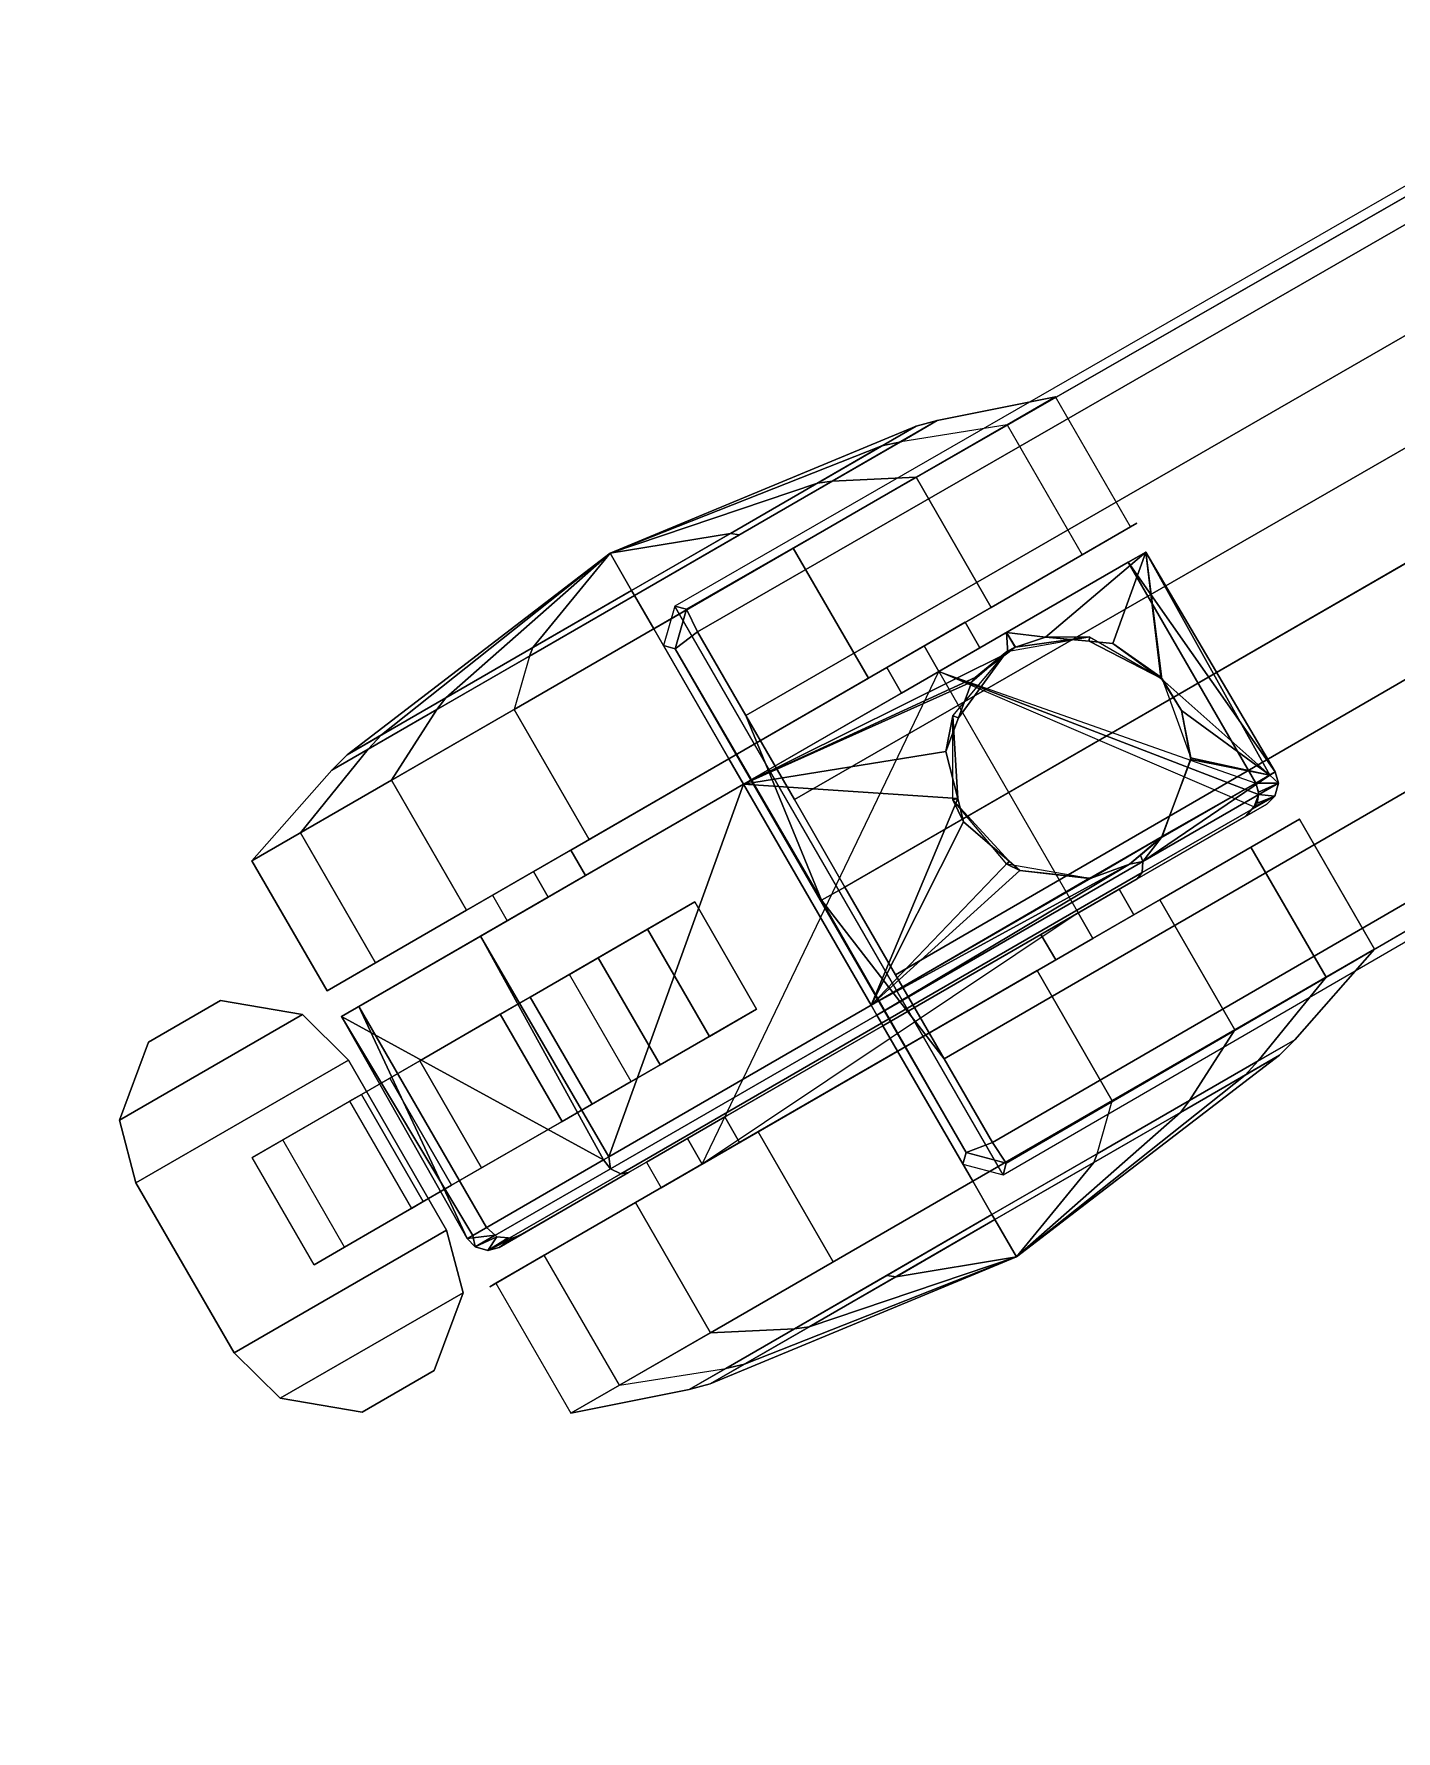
# Model space of a CAD drawing. Header units: millimetres. Extents: x 22804 to 54168, y 19058 to 39187.
# Drawn here: x 47714.9 to 47803, y 25226.1 to 25335.8 of the extents above; entities that cross this region are included whole.
import ezdxf

# ---------------------------------------------------------------- set-up
doc = ezdxf.new("R2010")
doc.units = ezdxf.units.MM
doc.header["$LTSCALE"] = 20
for name, color, linetype in [('Furniture', 31, 'Continuous'), ('TABLE-BASE', 6, 'Continuous'), ('TABLE-CASTER', 6, 'Continuous'), ('TABLE-TOPVEN', 6, 'Continuous')]:
    doc.layers.add(name, color=color, linetype=linetype)

# ---------------------------------------------------------------- blocks, each defined once
blk = doc.blocks.new('table')
at = {"layer": 'TABLE-BASE', "color": 4}
for points, invisible_edges in [([(-3.2652, 8.9231, 2.9398), (-1.8114, 6.3608, 3.5733), (1.1559, 1.2533, 3.1165), (1.1858, 1.2453, 2.4908)], 1), ([(-0.2628, 0.409, 2.4908), (-0.2548, 0.4388, 3.1165), (-3.1944, 5.5624, 3.5733), (-4.6865, 8.1025, 2.9398)], 4)]:
    blk.add_3dface(points, dxfattribs=dict(at, invisible_edges=invisible_edges))
for points in [[(-1.8114, 6.3608, 3.5733), (-1.8577, 6.3297, 3.6431), (1.1032, 1.218, 3.1879), (1.1559, 1.2533, 3.1165)], [(-2.0683, 6.2081, 3.6824), (0.89, 1.0948, 3.2217), (1.1032, 1.218, 3.1879), (-1.8577, 6.3297, 3.6431)], [(-2.2849, 6.083, 3.7191), (0.6759, 0.9713, 3.2461), (0.89, 1.0948, 3.2217), (-2.0683, 6.2081, 3.6824)], [(0.4527, 0.8424, 3.2684), (0.6759, 0.9713, 3.2461), (-2.2849, 6.083, 3.7191), (-2.502, 5.9577, 3.7402)], [(-2.5, 5.9589, 3.7402), (-2.717, 5.8335, 3.7191), (0.2295, 0.7135, 3.2461), (0.4527, 0.8424, 3.2684)], [(-2.9336, 5.7085, 3.6824), (0.0154, 0.5899, 3.2217), (0.2295, 0.7135, 3.2461), (-2.717, 5.8335, 3.7191)], [(-3.1442, 5.5869, 3.6431), (-0.1978, 0.4668, 3.1879), (0.0154, 0.5899, 3.2217), (-2.9336, 5.7085, 3.6824)], [(-0.2548, 0.4388, 3.1165), (-0.1978, 0.4668, 3.1879), (-3.1442, 5.5869, 3.6431), (-3.1944, 5.5624, 3.5733)], [(-0.2628, 0.409, 2.4908), (-0.1623, 0.3803, 2.488), (1.1585, 1.1429, 2.488), (1.1858, 1.2453, 2.4908)], [(0.4861, 0.7824, 3.1748), (1.1285, 1.1509, 3.1165), (1.1032, 1.218, 3.1879), (0.89, 1.0948, 3.2217)], [(1.1285, 1.1509, 3.1165), (1.1285, 1.1509, 3.1165), (1.1559, 1.2533, 3.1165), (1.1032, 1.218, 3.1879)], [(1.1559, 1.2533, 3.1165), (1.1285, 1.1509, 3.1165), (1.1585, 1.1429, 2.488), (1.1858, 1.2453, 2.4908)], [(-0.1543, 0.4103, 3.1165), (-0.1623, 0.3803, 2.488), (1.1585, 1.1429, 2.488), (1.1285, 1.1509, 3.1165)], [(1.1285, 1.1509, 3.1165), (0.4861, 0.7824, 3.1748), (-0.1543, 0.4103, 3.1165)], [(0.6759, 0.9713, 3.2461), (0.4527, 0.8424, 3.2684), (0.4861, 0.7824, 3.1748), (0.89, 1.0948, 3.2217)], [(0.0154, 0.5899, 3.2217), (0.4861, 0.7824, 3.1748), (0.4527, 0.8424, 3.2684), (0.2295, 0.7135, 3.2461)], [(-0.1543, 0.4103, 3.1165), (0.4861, 0.7824, 3.1748), (0.0154, 0.5899, 3.2217), (-0.1978, 0.4668, 3.1879)], [(-0.1543, 0.4103, 3.1165), (-0.2548, 0.4388, 3.1165), (-0.2628, 0.409, 2.4908), (-0.1623, 0.3803, 2.488)], [(-0.1543, 0.4103, 3.1165), (-0.1543, 0.4103, 3.1165), (-0.1978, 0.4668, 3.1879), (-0.2548, 0.4388, 3.1165)]]:
    blk.add_3dface(points, dxfattribs=at)
at = {"layer": 'TABLE-CASTER', "color": 4}
for points in [[(0.611, 2.1913, 1.336), (0.6823, 2.0678, 0.5276), (0.351, 1.8766, 0.5276), (0.2798, 2, 1.336)], [(0.8162, 1.8358, 2.0469), (0.611, 2.1913, 1.336), (0.2798, 2, 1.336), (0.485, 1.6446, 2.0469)], [(0.8162, 1.8358, 2.0469), (0.9962, 1.7202, 1.8203), (0.8416, 1.988, 1.2846), (0.611, 2.1913, 1.336)], [(0.611, 2.1913, 1.336), (0.8416, 1.988, 1.2846), (0.8953, 1.895, 0.6756), (0.6823, 2.0678, 0.5276)], [(0.6823, 2.0678, 0.5276), (0.9967, 1.5233), (0.6654, 1.332), (0.351, 1.8766, 0.5276)], [(0.6823, 2.0678, 0.5276), (0.8953, 1.895, 0.6756), (1.1322, 1.4847, 0.278), (0.9967, 1.5233)], [(0.1595, 1.9383, 1.2939), (0.1595, 1.9383, 1.2939), (0.1879, 1.9464, 1.2929), (0.188, 1.8889, 0.7276)], [(0.1879, 1.9464, 1.2929), (0.1879, 1.9464, 1.2929), (0.1595, 1.9383, 1.2939), (0.1673, 1.9248, 1.3254)], [(0.1673, 1.9248, 1.3254), (0.1673, 1.9248, 1.3254), (0.3871, 1.6013, 2.0275), (0.1879, 1.9464, 1.2929)], [(0.1879, 1.9464, 1.2929), (0.1879, 1.9464, 1.2929), (0.2166, 1.8954, 0.7276), (0.211, 1.8962, 0.7276)], [(0.2166, 1.8954, 0.7276), (0.2166, 1.8954, 0.7276), (0.1879, 1.9464, 1.2929), (0.2207, 1.9377, 1.2895)], [(0.2207, 1.9377, 1.2895), (0.1879, 1.9464, 1.2929), (0.3871, 1.6013, 2.0275), (0.4159, 1.5997, 2.0094)], [(0.211, 1.8962, 0.7276), (0.211, 1.8962, 0.7276), (0.188, 1.8889, 0.7276), (0.1879, 1.9464, 1.2929)], [(0.9315, 1.8617, 0.7026), (0.8953, 1.895, 0.6756), (0.8416, 1.988, 1.2846), (0.881, 1.9492, 1.2752)], [(0.881, 1.9492, 1.2752), (0.8416, 1.988, 1.2846), (0.9962, 1.7202, 1.8203), (1.0264, 1.6974, 1.7788)], [(1.3946, 1.2791, 1.1276), (1.3946, 1.2791, 1.1276), (0.881, 1.9492, 1.2752), (1.0264, 1.6974, 1.7788)], [(1.3946, 1.2791, 1.1276), (1.3946, 1.2791, 1.1276), (0.9315, 1.8617, 0.7026), (0.881, 1.9492, 1.2752)], [(-0.4006, 1.6084, 1.3303), (-0.4006, 1.6084, 1.3303), (0.1595, 1.9383, 1.2939), (-0.3749, 1.5639, 0.7276)], [(0.1595, 1.9383, 1.2939), (0.1595, 1.9383, 1.2939), (-0.4006, 1.6084, 1.3303), (0.1673, 1.9248, 1.3254)], [(-0.0772, 1.6498, 1.6959), (-0.0772, 1.6498, 1.6959), (0.1673, 1.9248, 1.3254), (-0.4006, 1.6084, 1.3303)], [(0.188, 1.8889, 0.7276), (0.188, 1.8889, 0.7276), (-0.3749, 1.5639, 0.7276), (0.1595, 1.9383, 1.2939)], [(0.1673, 1.9248, 1.3254), (0.1673, 1.9248, 1.3254), (-0.0772, 1.6498, 1.6959), (0.003, 1.6995, 1.6903)], [(0.003, 1.6995, 1.6903), (0.003, 1.6995, 1.6903), (0.1234, 1.7228, 1.7598), (0.1673, 1.9248, 1.3254)], [(0.1275, 1.7236, 1.7622), (0.1275, 1.7236, 1.7622), (0.1673, 1.9248, 1.3254), (0.1234, 1.7228, 1.7598)], [(0.1673, 1.9248, 1.3254), (0.1673, 1.9248, 1.3254), (0.1275, 1.7236, 1.7622), (0.3236, 1.6493, 1.9678)], [(0.3871, 1.6013, 2.0275), (0.3871, 1.6013, 2.0275), (0.1673, 1.9248, 1.3254), (0.3272, 1.6479, 1.9716)], [(0.3236, 1.6493, 1.9678), (0.3236, 1.6493, 1.9678), (0.3272, 1.6479, 1.9716), (0.1673, 1.9248, 1.3254)], [(0.2207, 1.9377, 1.2895), (0.2207, 1.9377, 1.2895), (0.2393, 1.8921, 0.7276), (0.2166, 1.8954, 0.7276)], [(0.2393, 1.8921, 0.7276), (0.2393, 1.8921, 0.7276), (0.2207, 1.9377, 1.2895), (0.2485, 1.884, 0.7276)], [(0.2485, 1.884, 0.7276), (0.2207, 1.9377, 1.2895), (0.2412, 1.9168, 1.2856), (0.2719, 1.8636, 0.7276)], [(0.4316, 1.587, 1.9878), (0.2412, 1.9168, 1.2856), (0.2207, 1.9377, 1.2895), (0.4159, 1.5997, 2.0094)], [(0.2166, 1.8954, 0.7276), (0.2166, 1.8954, 0.7276), (0.2485, 1.884, 0.7276), (-0.0964, 1.0816, 0.7276)], [(0.2166, 1.8954, 0.7276), (-0.0964, 1.0816, 0.7276), (0.188, 1.8889, 0.7276), (0.2166, 1.8954, 0.7276)], [(1.1542, 1.476, 0.3289), (1.1322, 1.4847, 0.278), (0.8953, 1.895, 0.6756), (0.9315, 1.8617, 0.7026)], [(1.1542, 1.476, 0.3289), (1.1542, 1.476, 0.3289), (0.9315, 1.8617, 0.7026), (1.3946, 1.2791, 1.1276)], [(1.2019, 1.1678, 2.3276), (0.8162, 1.8358, 2.0469), (0.485, 1.6446, 2.0469), (0.8706, 0.9766, 2.3276)], [(1.2019, 1.1678, 2.3276), (1.2868, 1.2169, 2.0318), (0.9962, 1.7202, 1.8203), (0.8162, 1.8358, 2.0469)], [(0.1233, 1.7236, 2.5276), (0.1233, 1.7236, 2.5276), (0.003, 1.6995, 1.6903), (-0.0776, 1.6505, 2.5276)], [(-0.0772, 1.6498, 1.6959), (-0.0772, 1.6498, 1.6959), (-0.0776, 1.6505, 2.5276), (0.003, 1.6995, 1.6903)], [(0.003, 1.6995, 1.6903), (0.003, 1.6995, 1.6903), (0.1233, 1.7236, 2.5276), (0.1234, 1.7228, 1.7598)], [(0.1234, 1.7228, 1.7598), (0.1234, 1.7228, 1.7598), (0.1233, 1.7236, 2.5276), (0.1275, 1.7236, 1.7622)], [(0.1275, 1.7236, 1.7622), (0.1233, 1.7236, 2.5276), (0.3241, 1.6505, 2.5276), (0.3236, 1.6493, 1.9678)], [(1.0264, 1.6974, 1.7788), (0.9962, 1.7202, 1.8203), (1.2868, 1.2169, 2.0318), (1.2996, 1.2242, 1.9776)], [(1.0264, 1.6974, 1.7788), (1.0264, 1.6974, 1.7788), (1.2996, 1.2242, 1.9776), (1.3946, 1.2791, 1.1276)], [(-0.4006, 1.6084, 1.3303), (-0.4006, 1.6084, 1.3303), (-0.0818, 1.6469, 1.6962), (-0.0772, 1.6498, 1.6959)], [(-0.0818, 1.6469, 1.6962), (-0.0818, 1.6469, 1.6962), (-0.4006, 1.6084, 1.3303), (-0.1678, 1.5249, 1.7998)], [(-0.0776, 1.6505, 2.5276), (-0.0776, 1.6505, 2.5276), (-0.1734, 1.4642, 1.8604), (-0.1845, 1.4654, 2.5276)], [(-0.1734, 1.4642, 1.8604), (-0.1734, 1.4642, 1.8604), (-0.0776, 1.6505, 2.5276), (-0.1678, 1.5249, 1.7998)], [(-0.0776, 1.6505, 2.5276), (-0.0776, 1.6505, 2.5276), (-0.0772, 1.6498, 1.6959), (-0.1678, 1.5249, 1.7998)], [(-0.0818, 1.6469, 1.6962), (-0.0818, 1.6469, 1.6962), (-0.1678, 1.5249, 1.7998), (-0.0772, 1.6498, 1.6959)], [(0.3241, 1.6505, 2.5276), (0.3241, 1.6505, 2.5276), (0.3272, 1.6479, 1.9716), (0.3236, 1.6493, 1.9678)], [(0.431, 1.4654, 2.5276), (0.431, 1.4654, 2.5276), (0.4303, 1.4693, 2.1383), (0.3241, 1.6505, 2.5276)], [(0.3939, 1.5674, 2.061), (0.3939, 1.5674, 2.061), (0.3241, 1.6505, 2.5276), (0.4303, 1.4693, 2.1383)], [(0.3241, 1.6505, 2.5276), (0.3241, 1.6505, 2.5276), (0.3939, 1.5674, 2.061), (0.3711, 1.5949, 2.0304)], [(0.3272, 1.6479, 1.9716), (0.3272, 1.6479, 1.9716), (0.3241, 1.6505, 2.5276), (0.3711, 1.5949, 2.0304)], [(0.3272, 1.6479, 1.9716), (0.3272, 1.6479, 1.9716), (0.3711, 1.5949, 2.0304), (0.3871, 1.6013, 2.0275)], [(-0.196, 1.254, 2.045), (-0.196, 1.254, 2.045), (-0.1838, 1.3529, 1.9716), (-0.4006, 1.6084, 1.3303)], [(-0.4006, 1.6084, 1.3303), (-0.1838, 1.3529, 1.9716), (-0.1734, 1.4642, 1.8604), (-0.1678, 1.5249, 1.7998)], [(0.3939, 1.5674, 2.061), (0.3939, 1.5674, 2.061), (0.3871, 1.6013, 2.0275), (0.3711, 1.5949, 2.0304)], [(0.4159, 1.5997, 2.0094), (0.3871, 1.6013, 2.0275), (0.7785, 0.9234, 2.3204), (0.7994, 0.9354, 2.2963)], [(0.3871, 1.6013, 2.0275), (0.3871, 1.6013, 2.0275), (0.3939, 1.5674, 2.061), (0.7785, 0.9234, 2.3204)], [(0.8057, 0.9391, 2.2676), (0.4316, 1.587, 1.9878), (0.4159, 1.5997, 2.0094), (0.7994, 0.9354, 2.2963)], [(-0.7961, 1.3789, 1.336), (-0.5909, 1.0234, 2.0469), (-0.2596, 1.2147, 2.0469), (-0.4648, 1.5701, 1.336)], [(0.3939, 1.5674, 2.061), (0.3939, 1.5674, 2.061), (0.7537, 0.9091, 2.3276), (0.7785, 0.9234, 2.3204)], [(0.7537, 0.9091, 2.3276), (0.7537, 0.9091, 2.3276), (0.3939, 1.5674, 2.061), (0.4303, 1.4693, 2.1383)], [(0.5231, 1.5786, 1.2101), (0.5834, 1.4741, 0.7276), (0.5185, 1.4366, 0.7276), (0.4581, 1.5411, 1.2101)], [(0.6382, 1.3792, 1.651), (0.5231, 1.5786, 1.2101), (0.4581, 1.5411, 1.2101), (0.5732, 1.3417, 1.651)], [(0.9967, 1.5233), (1.4071, 0.8124), (1.0759, 0.6211), (0.6654, 1.332)], [(1.2996, 1.2242, 0.2776), (1.2868, 1.2169, 0.2235), (1.1322, 1.4847, 0.278), (1.1542, 1.476, 0.3289)], [(1.3946, 1.2791, 1.1276), (1.3946, 1.2791, 1.1276), (1.2996, 1.2242, 0.2776), (1.1542, 1.476, 0.3289)], [(-0.4104, 0.7109), (-0.7248, 1.2554, 0.5276), (-0.3936, 1.4467, 0.5276), (-0.0792, 0.9021)], [(-0.1838, 1.3529, 1.9716), (-0.1838, 1.3529, 1.9716), (-0.1587, 1.2764, 2.0444), (-0.1845, 1.4654, 2.5276)], [(-0.1845, 1.4654, 2.5276), (-0.1587, 1.2764, 2.0444), (-0.1582, 1.2758, 2.045), (-0.1474, 1.2549, 2.5276)], [(-0.1838, 1.3529, 1.9716), (-0.1838, 1.3529, 1.9716), (-0.1845, 1.4654, 2.5276), (-0.1734, 1.4642, 1.8604)], [(1.1579, 0.4791, 0.7276), (1.1579, 0.4791, 0.7276), (-0.0964, 1.0816, 0.7276), (0.5185, 1.4366, 0.7276)], [(0.3939, 1.2549, 2.5276), (0.3939, 1.2549, 2.5276), (0.4104, 1.2877, 2.2187), (0.431, 1.4654, 2.5276)], [(0.4299, 1.4655, 2.14), (0.4299, 1.4655, 2.14), (0.431, 1.4654, 2.5276), (0.4104, 1.2877, 2.2187)], [(0.4104, 1.2877, 2.2187), (0.4104, 1.2877, 2.2187), (0.7537, 0.9091, 2.3276), (0.4299, 1.4655, 2.14)], [(0.431, 1.4654, 2.5276), (0.431, 1.4654, 2.5276), (0.4299, 1.4655, 2.14), (0.4303, 1.4693, 2.1383)], [(0.4303, 1.4693, 2.1383), (0.4303, 1.4693, 2.1383), (0.4299, 1.4655, 2.14), (0.7537, 0.9091, 2.3276)], [(-0.7248, 1.2554, 0.5276), (-0.6817, 0.9845, 0.6756), (-0.7354, 1.0775, 1.2846), (-0.7961, 1.3789, 1.336)], [(-0.7961, 1.3789, 1.336), (-0.7354, 1.0775, 1.2846), (-0.5807, 0.8097, 1.8203), (-0.5909, 1.0234, 2.0469)], [(-0.1838, 1.3529, 1.9716), (-0.1838, 1.3529, 1.9716), (-0.196, 1.254, 2.045), (-0.1587, 1.2764, 2.0444)], [(0.8706, 0.9766, 1.8276), (0.6382, 1.3792, 1.651), (0.5732, 1.3417, 1.651), (0.8057, 0.9391, 1.8276)], [(-0.1582, 1.2758, 2.045), (-0.1582, 1.2758, 2.045), (-0.1587, 1.2764, 2.0444), (-0.196, 1.254, 2.045)], [(-0.1582, 1.2758, 2.045), (-0.1582, 1.2758, 2.045), (-0.196, 1.254, 2.045), (-0.1441, 1.2573, 2.062)], [(0.1908, 0.5841, 2.3276), (0.1908, 0.5841, 2.3276), (-0.1441, 1.2573, 2.062), (-0.196, 1.254, 2.045)], [(-0.1474, 1.2549, 2.5276), (-0.1582, 1.2758, 2.045), (-0.1441, 1.2573, 2.062), (-0.0807, 1.1743, 2.1383)], [(-0.0807, 1.1743, 2.1383), (-0.0807, 1.1743, 2.1383), (-0.0702, 1.1657, 2.1463), (-0.1474, 1.2549, 2.5276)], [(0.0215, 1.1312, 2.1865), (0.0215, 1.1312, 2.1865), (-0.1474, 1.2549, 2.5276), (-0.0702, 1.1657, 2.1463)], [(-0.1474, 1.2549, 2.5276), (-0.1474, 1.2549, 2.5276), (0.0215, 1.1312, 2.1865), (0.0164, 1.1174, 2.5276)], [(-0.1441, 1.2573, 2.062), (-0.1441, 1.2573, 2.062), (0.1908, 0.5841, 2.3276), (-0.0807, 1.1743, 2.1383)], [(0.387, 1.2608, 2.2236), (0.387, 1.2608, 2.2236), (0.2301, 1.1174, 2.5276), (0.2863, 1.1445, 2.245)], [(0.2301, 1.1174, 2.5276), (0.2301, 1.1174, 2.5276), (0.387, 1.2608, 2.2236), (0.3939, 1.2549, 2.5276)], [(0.387, 1.2608, 2.2236), (0.387, 1.2608, 2.2236), (0.2863, 1.1445, 2.245), (0.7537, 0.9091, 2.3276)], [(0.4104, 1.2877, 2.2187), (0.4104, 1.2877, 2.2187), (0.3939, 1.2549, 2.5276), (0.387, 1.2608, 2.2236)], [(0.7537, 0.9091, 2.3276), (0.7537, 0.9091, 2.3276), (0.4104, 1.2877, 2.2187), (0.387, 1.2608, 2.2236)], [(1.3946, 1.2791, 1.1276), (1.3946, 1.2791, 1.1276), (1.4449, 0.9725, 0.3289), (1.2996, 1.2242, 0.2776)], [(1.3946, 1.2791, 1.1276), (1.3946, 1.2791, 1.1276), (1.2996, 1.2242, 1.9776), (1.5727, 0.751, 1.7788)], [(1.3946, 1.2791, 1.1276), (1.3946, 1.2791, 1.1276), (1.6676, 0.5867, 0.7026), (1.4449, 0.9725, 0.3289)], [(1.3946, 1.2791, 1.1276), (1.3946, 1.2791, 1.1276), (1.7181, 0.4993, 1.2752), (1.6676, 0.5867, 0.7026)], [(1.5727, 0.751, 1.7788), (1.5727, 0.751, 1.7788), (1.7181, 0.4993, 1.2752), (1.3946, 1.2791, 1.1276)], [(-0.5909, 1.0234, 2.0469), (-0.2052, 0.3554, 2.3276), (0.126, 0.5467, 2.3276), (-0.2596, 1.2147, 2.0469)], [(1.5876, 0.4998, 2.0469), (1.5774, 0.7135, 1.8203), (1.2868, 1.2169, 2.0318), (1.2019, 1.1678, 2.3276)], [(1.2996, 1.2242, 1.9776), (1.2868, 1.2169, 2.0318), (1.5774, 0.7135, 1.8203), (1.5727, 0.751, 1.7788)], [(1.4449, 0.9725, 0.3289), (1.4414, 0.9491, 0.278), (1.2868, 1.2169, 0.2235), (1.2996, 1.2242, 0.2776)], [(-0.1568, 1.1861, 1.2101), (-0.0964, 1.0816, 0.7276), (-0.1614, 1.0441, 0.7276), (-0.2217, 1.1486, 1.2101)], [(-0.0416, 0.9867, 1.651), (-0.1568, 1.1861, 1.2101), (-0.2217, 1.1486, 1.2101), (-0.1066, 0.9492, 1.651)], [(0.1908, 0.5841, 2.3276), (0.1908, 0.5841, 2.3276), (-0.0702, 1.1657, 2.1463), (-0.0807, 1.1743, 2.1383)], [(1.5876, 0.4998, 2.0469), (1.2019, 1.1678, 2.3276), (0.8706, 0.9766, 2.3276), (1.2563, 0.3086, 2.0469)], [(0.1908, 0.5841, 2.3276), (0.1073, 1.099, 2.2241), (0.0215, 1.1312, 2.1865), (-0.0702, 1.1657, 2.1463)], [(0.1073, 1.099, 2.2241), (0.1073, 1.099, 2.2241), (0.0164, 1.1174, 2.5276), (0.0215, 1.1312, 2.1865)], [(0.0164, 1.1174, 2.5276), (0.0164, 1.1174, 2.5276), (0.1073, 1.099, 2.2241), (0.2271, 1.1295, 2.2381)], [(0.2271, 1.1295, 2.2381), (0.2271, 1.1295, 2.2381), (0.2301, 1.1174, 2.5276), (0.0164, 1.1174, 2.5276)], [(0.2271, 1.1295, 2.2381), (0.2271, 1.1295, 2.2381), (0.1073, 1.099, 2.2241), (0.1908, 0.5841, 2.3276)], [(0.1908, 0.5841, 2.3276), (0.1908, 0.5841, 2.3276), (0.7537, 0.9091, 2.3276), (0.2271, 1.1295, 2.2381)], [(0.2271, 1.1295, 2.2381), (0.2271, 1.1295, 2.2381), (0.2863, 1.1445, 2.245), (0.2301, 1.1174, 2.5276)], [(0.2863, 1.1445, 2.245), (0.2863, 1.1445, 2.245), (0.2271, 1.1295, 2.2381), (0.7537, 0.9091, 2.3276)], [(-0.5761, 0.7722, 1.7788), (-0.5807, 0.8097, 1.8203), (-0.7354, 1.0775, 1.2846), (-0.7214, 1.024, 1.2752)], [(-0.7214, 1.024, 1.2752), (-0.7354, 1.0775, 1.2846), (-0.6817, 0.9845, 0.6756), (-0.6709, 0.9365, 0.7026)], [(-0.3979, 0.2442, 1.1276), (-0.3979, 0.2442, 1.1276), (-0.7214, 1.024, 1.2752), (-0.6709, 0.9365, 0.7026)], [(-0.5761, 0.7722, 1.7788), (-0.5761, 0.7722, 1.7788), (-0.7214, 1.024, 1.2752), (-0.3979, 0.2442, 1.1276)], [(-0.5909, 1.0234, 2.0469), (-0.5807, 0.8097, 1.8203), (-0.2901, 0.3064, 2.0318), (-0.2052, 0.3554, 2.3276)], [(-0.6709, 0.9365, 0.7026), (-0.6817, 0.9845, 0.6756), (-0.4448, 0.5742, 0.278), (-0.4482, 0.5508, 0.3289)], [(0.1908, 0.5841, 1.8276), (-0.0416, 0.9867, 1.651), (-0.1066, 0.9492, 1.651), (0.1259, 0.5466, 1.8276)], [(1.1031, 0.574, 1.651), (0.8706, 0.9766, 1.8276), (0.8057, 0.9391, 1.8276), (1.0381, 0.5365, 1.651)], [(1.6676, 0.5867, 0.7026), (1.6783, 0.5387, 0.6756), (1.4414, 0.9491, 0.278), (1.4449, 0.9725, 0.3289)], [(-0.3979, 0.2442, 1.1276), (-0.3979, 0.2442, 1.1276), (-0.6709, 0.9365, 0.7026), (-0.4482, 0.5508, 0.3289)], [(0.7537, 0.9091, 2.3276), (0.7537, 0.9091, 2.3276), (0.1908, 0.5841, 2.3276), (1.1394, 0.2411, 2.0391)], [(1.1394, 0.2411, 2.0391), (1.1699, 0.2455, 2.0275), (0.7785, 0.9234, 2.3204), (0.7537, 0.9091, 2.3276)], [(0.7994, 0.9354, 2.2963), (0.7785, 0.9234, 2.3204), (1.1699, 0.2455, 2.0275), (1.1829, 0.2712, 2.0094)], [(1.1798, 0.2911, 1.9878), (0.8057, 0.9391, 2.2676), (0.7994, 0.9354, 2.2963), (1.1829, 0.2712, 2.0094)], [(0, 0), (-0.4104, 0.7109), (-0.0792, 0.9021), (0.3313, 0.1912)], [(-0.3029, 0.299, 1.9776), (-0.2901, 0.3064, 2.0318), (-0.5807, 0.8097, 1.8203), (-0.5761, 0.7722, 1.7788)], [(1.4071, 0.8124), (1.7215, 0.2678, 0.5276), (1.3903, 0.0766, 0.5276), (1.0759, 0.6211)], [(-0.3979, 0.2442, 1.1276), (-0.3979, 0.2442, 1.1276), (-0.3029, 0.299, 1.9776), (-0.5761, 0.7722, 1.7788)], [(1.5727, 0.751, 1.7788), (1.5774, 0.7135, 1.8203), (1.732, 0.4457, 1.2846), (1.7181, 0.4993, 1.2752)], [(1.7928, 0.1444, 1.336), (1.732, 0.4457, 1.2846), (1.5774, 0.7135, 1.8203), (1.5876, 0.4998, 2.0469)], [(0.56, 0.3397, 0.3379), (0.4905, 0.4599, 0.7276), (0.7633, 0.6174, 0.7276), (0.8328, 0.4972, 0.3379)], [(-0.4482, 0.5508, 0.3289), (-0.4448, 0.5742, 0.278), (-0.2901, 0.3064, 0.2235), (-0.3029, 0.299, 0.2776)], [(0.4233, 0.1815, 1.651), (0.1908, 0.5841, 1.8276), (0.1259, 0.5466, 1.8276), (0.3583, 0.144, 1.651)], [(0.5776, -0.0859, 2.045), (0.5776, -0.0859, 2.045), (1.1394, 0.2411, 2.0391), (0.1908, 0.5841, 2.3276)], [(1.2182, 0.3746, 1.2101), (1.1031, 0.574, 1.651), (1.0381, 0.5365, 1.651), (1.1533, 0.3371, 1.2101)], [(1.7181, 0.4993, 1.2752), (1.732, 0.4457, 1.2846), (1.6783, 0.5387, 0.6756), (1.6676, 0.5867, 0.7026)], [(-0.3979, 0.2442, 1.1276), (-0.3979, 0.2442, 1.1276), (-0.4482, 0.5508, 0.3289), (-0.3029, 0.299, 0.2776)], [(-0.2052, 0.3554, 2.3276), (0.1805, -0.3126, 2.0469), (0.5117, -0.1213, 2.0469), (0.126, 0.5467, 2.3276)], [(1.7215, 0.2678, 0.5276), (1.6783, 0.5387, 0.6756), (1.732, 0.4457, 1.2846), (1.7928, 0.1444, 1.336)], [(0.7326, 0.0407, 0.1099), (0.56, 0.3397, 0.3379), (0.8328, 0.4972, 0.3379), (1.0054, 0.1982, 0.1099)], [(1.7928, 0.1444, 1.336), (1.5876, 0.4998, 2.0469), (1.2563, 0.3086, 2.0469), (1.4615, -0.0469, 1.336)], [(-0.2052, 0.3554, 2.3276), (-0.2901, 0.3064, 2.0318), (0.0004, -0.1969, 1.8203), (0.1805, -0.3126, 2.0469)], [(-0.0297, -0.1741, 1.7788), (0.0004, -0.1969, 1.8203), (-0.2901, 0.3064, 2.0318), (-0.3029, 0.299, 1.9776)], [(-0.3029, 0.299, 0.2776), (-0.2901, 0.3064, 0.2235), (-0.1355, 0.0386, 0.278), (-0.1575, 0.0473, 0.3289)], [(-0.3979, 0.2442, 1.1276), (-0.3979, 0.2442, 1.1276), (-0.3029, 0.299, 0.2776), (-0.1575, 0.0473, 0.3289)], [(-0.0297, -0.1741, 1.7788), (-0.0297, -0.1741, 1.7788), (-0.3029, 0.299, 1.9776), (-0.3979, 0.2442, 1.1276)], [(0.6749, 0.1405, 0.5049), (0.7766, -0.0356, 0.3805), (1.0494, 0.1219, 0.3805), (0.9477, 0.298, 0.5049)], [(1.1829, 0.2712, 2.0094), (1.1699, 0.2455, 2.0275), (1.3691, -0.0996, 1.2929), (1.3781, -0.0669, 1.2895)], [(1.3702, -0.0387, 1.2856), (1.1798, 0.2911, 1.9878), (1.1829, 0.2712, 2.0094), (1.3781, -0.0669, 1.2895)], [(-0.3979, 0.2442, 1.1276), (-0.3979, 0.2442, 1.1276), (0.1157, -0.4259, 1.2752), (-0.0297, -0.1741, 1.7788)], [(-0.3979, 0.2442, 1.1276), (-0.3979, 0.2442, 1.1276), (0.0652, -0.3385, 0.7026), (0.1157, -0.4259, 1.2752)], [(-0.1575, 0.0473, 0.3289), (-0.1575, 0.0473, 0.3289), (0.0652, -0.3385, 0.7026), (-0.3979, 0.2442, 1.1276)], [(1.1394, 0.2411, 2.0391), (1.1394, 0.2411, 2.0391), (0.5776, -0.0859, 2.045), (1.1475, 0.227, 2.033)], [(0.7822, -0.4402, 1.3303), (0.7822, -0.4402, 1.3303), (1.1475, 0.227, 2.033), (0.5776, -0.0859, 2.045)], [(1.1475, 0.227, 2.033), (1.1475, 0.227, 2.033), (0.7822, -0.4402, 1.3303), (1.3397, -0.1058, 1.3244)], [(1.1475, 0.227, 2.033), (1.1475, 0.227, 2.033), (1.1699, 0.2455, 2.0275), (1.1394, 0.2411, 2.0391)], [(1.3397, -0.1058, 1.3244), (1.3691, -0.0996, 1.2929), (1.1699, 0.2455, 2.0275), (1.1475, 0.227, 2.033)], [(0.3144, -0.5446, 0.5276), (0, 0), (0.3313, 0.1912), (0.6457, -0.3533, 0.5276)], [(0.5384, -0.0179, 1.2101), (0.4233, 0.1815, 1.651), (0.3583, 0.144, 1.651), (0.4734, -0.0554, 1.2101)], [(0.9391, -0.317, 0.1353), (0.7326, 0.0407, 0.1099), (1.0054, 0.1982, 0.1099), (1.2119, -0.1595, 0.1353)], [(0.7766, -0.0356, 0.3805), (0.8951, -0.2407, 0.4065), (1.1679, -0.0832, 0.4065), (1.0494, 0.1219, 0.3805)], [(-0.1575, 0.0473, 0.3289), (-0.1355, 0.0386, 0.278), (0.1014, -0.3717, 0.6756), (0.0652, -0.3385, 0.7026)], [(0.3144, -0.5446, 0.5276), (0.1014, -0.3717, 0.6756), (-0.1355, 0.0386, 0.278), (0, 0)], [(1.3469, -0.0043, 0.7276), (1.3469, -0.0043, 0.7276), (1.3394, 0.0146, 0.7276), (1.3702, -0.0387, 1.2856)], [(1.3781, -0.0669, 1.2895), (1.3781, -0.0669, 1.2895), (1.3433, -0.044, 0.7276), (1.3459, -0.0151, 0.7276)], [(1.3781, -0.0669, 1.2895), (1.3781, -0.0669, 1.2895), (1.3459, -0.0151, 0.7276), (1.3469, -0.0043, 0.7276)], [(1.3702, -0.0387, 1.2856), (1.3702, -0.0387, 1.2856), (1.3781, -0.0669, 1.2895), (1.3469, -0.0043, 0.7276)], [(1.3479, -0.1201, 1.2939), (1.3479, -0.1201, 1.2939), (0.7565, -0.3957, 0.7276), (1.3194, -0.0707, 0.7276)], [(0.8951, -0.2407, 0.4065), (0.9809, -0.3894, 0.5719), (1.2537, -0.2319, 0.5719), (1.1679, -0.0832, 0.4065)], [(1.3194, -0.0707, 0.7276), (1.3194, -0.0707, 0.7276), (1.3392, -0.0486, 0.7276), (1.3479, -0.1201, 1.2939)], [(1.3691, -0.0996, 1.2929), (1.3691, -0.0996, 1.2929), (1.3392, -0.0486, 0.7276), (1.3433, -0.044, 0.7276)], [(1.3691, -0.0996, 1.2929), (1.3691, -0.0996, 1.2929), (1.3479, -0.1201, 1.2939), (1.3392, -0.0486, 0.7276)], [(1.3433, -0.044, 0.7276), (1.3433, -0.044, 0.7276), (1.3781, -0.0669, 1.2895), (1.3691, -0.0996, 1.2929)], [(0.1805, -0.3126, 2.0469), (0.3857, -0.668, 1.336), (0.7169, -0.4768, 1.336), (0.5117, -0.1213, 2.0469)], [(0.7565, -0.3957, 0.7276), (0.7565, -0.3957, 0.7276), (1.3479, -0.1201, 1.2939), (0.7822, -0.4402, 1.3303)], [(1.3397, -0.1058, 1.3244), (1.3397, -0.1058, 1.3244), (0.7822, -0.4402, 1.3303), (1.3479, -0.1201, 1.2939)], [(1.3479, -0.1201, 1.2939), (1.3479, -0.1201, 1.2939), (1.3691, -0.0996, 1.2929), (1.3397, -0.1058, 1.3244)], [(1.3261, -0.1723, 0.8077), (1.6386, -0.7136, 0.8077), (1.2056, -0.9636, 0.8077), (0.8931, -0.4223, 0.8077)], [(1.3261, -0.1723, 0.9677), (0.8931, -0.4223, 0.9677), (1.2056, -0.9636, 0.9677), (1.6386, -0.7136, 0.9677)], [(1.3261, -0.1723, 0.9677), (1.3261, -0.1723, 0.8077), (0.8931, -0.4223, 0.8077), (0.8931, -0.4223, 0.9677)], [(1.0965, -0.5895, 0.4039), (0.9391, -0.317, 0.1353), (1.2119, -0.1595, 0.1353), (1.3693, -0.432, 0.4039)], [(1.7546, -0.5963, 0.8077), (1.6386, -0.7136, 0.8077), (1.3261, -0.1723, 0.8077), (1.4856, -0.1305, 0.8077)], [(1.7546, -0.5963, 0.9677), (1.4856, -0.1305, 0.9677), (1.3261, -0.1723, 0.9677), (1.6386, -0.7136, 0.9677)], [(1.4856, -0.1305, 0.9677), (1.4856, -0.1305, 0.8077), (1.3261, -0.1723, 0.8077), (1.3261, -0.1723, 0.9677)], [(1.6841, -0.2043, 0.8077), (1.7899, -0.3876, 0.8077), (1.7546, -0.5963, 0.8077), (1.4856, -0.1305, 0.8077)], [(1.6841, -0.2043, 0.9677), (1.4856, -0.1305, 0.9677), (1.7546, -0.5963, 0.9677), (1.7899, -0.3876, 0.9677)], [(1.6841, -0.2043, 0.8077), (1.4856, -0.1305, 0.8077), (1.4856, -0.1305, 0.9677), (1.6841, -0.2043, 0.9677)], [(0.1157, -0.4259, 1.2752), (0.1551, -0.4647, 1.2846), (0.0004, -0.1969, 1.8203), (-0.0297, -0.1741, 1.7788)], [(0.1805, -0.3126, 2.0469), (0.0004, -0.1969, 1.8203), (0.1551, -0.4647, 1.2846), (0.3857, -0.668, 1.336)], [(1.7899, -0.3876, 0.9677), (1.7899, -0.3876, 0.8077), (1.6841, -0.2043, 0.8077), (1.6841, -0.2043, 0.9677)], [(0.9809, -0.3894, 0.5719), (0.9982, -0.4194, 0.8077), (1.271, -0.2619, 0.8077), (1.2537, -0.2319, 0.5719)], [(0.0652, -0.3385, 0.7026), (0.1014, -0.3717, 0.6756), (0.1551, -0.4647, 1.2846), (0.1157, -0.4259, 1.2752)], [(0.3857, -0.668, 1.336), (0.1551, -0.4647, 1.2846), (0.1014, -0.3717, 0.6756), (0.3144, -0.5446, 0.5276)], [(0.3857, -0.668, 1.336), (0.3144, -0.5446, 0.5276), (0.6457, -0.3533, 0.5276), (0.7169, -0.4768, 1.336)], [(1.7546, -0.5963, 0.8077), (1.7899, -0.3876, 0.8077), (1.7899, -0.3876, 0.9677), (1.7546, -0.5963, 0.9677)], [(1.2056, -0.9636, 0.8077), (1.0461, -1.0054, 0.8077), (0.7771, -0.5395, 0.8077), (0.8931, -0.4223, 0.8077)], [(1.2056, -0.9636, 0.9677), (0.8931, -0.4223, 0.9677), (0.7771, -0.5395, 0.9677), (1.0461, -1.0054, 0.9677)], [(0.8931, -0.4223, 0.8077), (0.7771, -0.5395, 0.8077), (0.7771, -0.5395, 0.9677), (0.8931, -0.4223, 0.9677)], [(0.7771, -0.5395, 0.8077), (1.0461, -1.0054, 0.8077), (0.8476, -0.9316, 0.8077), (0.7418, -0.7483, 0.8077)], [(0.7771, -0.5395, 0.9677), (0.7418, -0.7483, 0.9677), (0.8476, -0.9316, 0.9677), (1.0461, -1.0054, 0.9677)], [(0.7771, -0.5395, 0.9677), (0.7771, -0.5395, 0.8077), (0.7418, -0.7483, 0.8077), (0.7418, -0.7483, 0.9677)], [(1.6386, -0.7136, 0.9677), (1.6386, -0.7136, 0.8077), (1.7546, -0.5963, 0.8077), (1.7546, -0.5963, 0.9677)], [(1.2056, -0.9636, 0.9677), (1.2056, -0.9636, 0.8077), (1.6386, -0.7136, 0.8077), (1.6386, -0.7136, 0.9677)], [(0.7418, -0.7483, 0.8077), (0.8476, -0.9316, 0.8077), (0.8476, -0.9316, 0.9677), (0.7418, -0.7483, 0.9677)], [(0.8476, -0.9316, 0.9677), (0.8476, -0.9316, 0.8077), (1.0461, -1.0054, 0.8077), (1.0461, -1.0054, 0.9677)], [(1.0461, -1.0054, 0.8077), (1.2056, -0.9636, 0.8077), (1.2056, -0.9636, 0.9677), (1.0461, -1.0054, 0.9677)]]:
    blk.add_3dface(points, dxfattribs=at)
for points, invisible_edges in [([(0.2798, 2, 1.336), (0.2798, 2, 1.336), (0.6382, 1.3792, 1.651), (0.485, 1.6446, 2.0469)], 6), ([(0.6382, 1.3792, 1.651), (0.6382, 1.3792, 1.651), (0.2798, 2, 1.336), (0.5231, 1.5786, 1.2101)], 6), ([(0.351, 1.8766, 0.5276), (0.351, 1.8766, 0.5276), (0.5231, 1.5786, 1.2101), (0.2798, 2, 1.336)], 6), ([(0.2412, 1.9168, 1.2856), (0.2412, 1.9168, 1.2856), (0.5185, 1.4366, 0.7276), (0.2719, 1.8636, 0.7276)], 2), ([(0.5185, 1.4366, 0.7276), (0.5185, 1.4366, 0.7276), (0.2412, 1.9168, 1.2856), (0.4581, 1.5411, 1.2101)], 6), ([(0.4316, 1.587, 1.9878), (0.4316, 1.587, 1.9878), (0.4581, 1.5411, 1.2101), (0.2412, 1.9168, 1.2856)], 6), ([(0.188, 1.8889, 0.7276), (0.188, 1.8889, 0.7276), (-0.0964, 1.0816, 0.7276), (-0.3749, 1.5639, 0.7276)], 2), ([(0.2719, 1.8636, 0.7276), (0.2719, 1.8636, 0.7276), (-0.0964, 1.0816, 0.7276), (0.2485, 1.884, 0.7276)], 6), ([(-0.0964, 1.0816, 0.7276), (-0.0964, 1.0816, 0.7276), (0.2719, 1.8636, 0.7276), (0.5185, 1.4366, 0.7276)], 11), ([(0.211, 1.8962, 0.7276), (0.211, 1.8962, 0.7276), (0.2166, 1.8954, 0.7276), (0.188, 1.8889, 0.7276)], 4), ([(0.2485, 1.884, 0.7276), (0.2485, 1.884, 0.7276), (0.2166, 1.8954, 0.7276), (0.2393, 1.8921, 0.7276)], 2), ([(0.5231, 1.5786, 1.2101), (0.5231, 1.5786, 1.2101), (0.351, 1.8766, 0.5276), (0.5834, 1.4741, 0.7276)], 6), ([(0.6654, 1.332), (0.6654, 1.332), (0.5834, 1.4741, 0.7276), (0.351, 1.8766, 0.5276)], 6), ([(0.485, 1.6446, 2.0469), (0.485, 1.6446, 2.0469), (0.8706, 0.9766, 1.8276), (0.8706, 0.9766, 2.3276)], 6), ([(0.8706, 0.9766, 1.8276), (0.8706, 0.9766, 1.8276), (0.485, 1.6446, 2.0469), (0.6382, 1.3792, 1.651)], 6), ([(-0.4006, 1.6084, 1.3303), (-0.4006, 1.6084, 1.3303), (-0.0416, 0.9867, 1.651), (-0.196, 1.254, 2.045)], 6), ([(-0.0416, 0.9867, 1.651), (-0.0416, 0.9867, 1.651), (-0.4006, 1.6084, 1.3303), (-0.1568, 1.1861, 1.2101)], 6), ([(-0.3749, 1.5639, 0.7276), (-0.3749, 1.5639, 0.7276), (-0.1568, 1.1861, 1.2101), (-0.4006, 1.6084, 1.3303)], 6), ([(-0.7961, 1.3789, 1.336), (-0.7961, 1.3789, 1.336), (-0.474, 1.5859, 1.1276), (-0.7248, 1.2554, 0.5276)], 6), ([(-0.7961, 1.3789, 1.336), (-0.7961, 1.3789, 1.336), (-0.4648, 1.5701, 1.336), (-0.474, 1.5859, 1.1276)], 11), ([(-0.3936, 1.4467, 0.5276), (-0.3936, 1.4467, 0.5276), (-0.7248, 1.2554, 0.5276), (-0.474, 1.5859, 1.1276)], 6), ([(-0.474, 1.5859, 1.1276), (-0.474, 1.5859, 1.1276), (-0.4648, 1.5701, 1.336), (-0.2215, 1.1487, 1.2101)], 13), ([(-0.1612, 1.0442, 0.7276), (-0.1612, 1.0442, 0.7276), (-0.474, 1.5859, 1.1276), (-0.2215, 1.1487, 1.2101)], 6), ([(-0.474, 1.5859, 1.1276), (-0.474, 1.5859, 1.1276), (-0.1612, 1.0442, 0.7276), (-0.3936, 1.4467, 0.5276)], 6), ([(-0.2596, 1.2147, 2.0469), (-0.2596, 1.2147, 2.0469), (-0.2215, 1.1487, 1.2101), (-0.4648, 1.5701, 1.336)], 6), ([(-0.1568, 1.1861, 1.2101), (-0.1568, 1.1861, 1.2101), (-0.3749, 1.5639, 0.7276), (-0.0964, 1.0816, 0.7276)], 2), ([(0.4581, 1.5411, 1.2101), (0.4581, 1.5411, 1.2101), (0.4316, 1.587, 1.9878), (0.5732, 1.3417, 1.651)], 6), ([(0.8057, 0.9391, 2.2676), (0.8057, 0.9391, 2.2676), (0.5732, 1.3417, 1.651), (0.4316, 1.587, 1.9878)], 6), ([(1.2868, 1.2169, 0.2235), (1.2868, 1.2169, 0.2235), (0.9967, 1.5233), (1.1322, 1.4847, 0.278)], 6), ([(0.9967, 1.5233), (0.9967, 1.5233), (1.2868, 1.2169, 0.2235), (1.4071, 0.8124)], 6), ([(1.1579, 0.4791, 0.7276), (1.1579, 0.4791, 0.7276), (0.5185, 1.4366, 0.7276), (0.5834, 1.4741, 0.7276)], 2), ([(0.5834, 1.4741, 0.7276), (0.5834, 1.4741, 0.7276), (0.6654, 1.332), (1.1579, 0.4791, 0.7276)], 6), ([(-0.1612, 1.0442, 0.7276), (-0.1612, 1.0442, 0.7276), (-0.0792, 0.9021), (-0.3936, 1.4467, 0.5276)], 11), ([(0.5732, 1.3417, 1.651), (0.5732, 1.3417, 1.651), (0.8057, 0.9391, 2.2676), (0.8057, 0.9391, 1.8276)], 6), ([(1.0759, 0.6211), (1.0759, 0.6211), (1.1579, 0.4791, 0.7276), (0.6654, 1.332)], 6), ([(-0.4104, 0.7109), (-0.4104, 0.7109), (-0.6817, 0.9845, 0.6756), (-0.7248, 1.2554, 0.5276)], 6), ([(-0.196, 1.254, 2.045), (-0.196, 1.254, 2.045), (0.1908, 0.5841, 1.8276), (0.1908, 0.5841, 2.3276)], 6), ([(0.1908, 0.5841, 1.8276), (0.1908, 0.5841, 1.8276), (-0.196, 1.254, 2.045), (-0.0416, 0.9867, 1.651)], 6), ([(-0.2215, 1.1487, 1.2101), (-0.2215, 1.1487, 1.2101), (-0.2596, 1.2147, 2.0469), (-0.1064, 0.9493, 1.651)], 6), ([(0.126, 0.5467, 2.3276), (0.126, 0.5467, 2.3276), (-0.1064, 0.9493, 1.651), (-0.2596, 1.2147, 2.0469)], 6), ([(1.4414, 0.9491, 0.278), (1.4414, 0.9491, 0.278), (1.4071, 0.8124), (1.2868, 1.2169, 0.2235)], 6), ([(-0.0964, 1.0816, 0.7276), (-0.0964, 1.0816, 0.7276), (0.4905, 0.4599, 0.7276), (-0.1614, 1.0441, 0.7276)], 6), ([(1.0929, 0.4416, 0.7276), (1.0929, 0.4416, 0.7276), (-0.0964, 1.0816, 0.7276), (1.1579, 0.4791, 0.7276)], 6), ([(0.4905, 0.4599, 0.7276), (0.4905, 0.4599, 0.7276), (-0.0964, 1.0816, 0.7276), (0.7633, 0.6174, 0.7276)], 6), ([(0.4905, 0.4599, 0.7276), (0.4905, 0.4599, 0.7276), (0.4131, 0.0491, 0.7276), (-0.1614, 1.0441, 0.7276)], 11), ([(0.4133, 0.0492, 0.7276), (0.4133, 0.0492, 0.7276), (0.3313, 0.1912), (-0.1612, 1.0442, 0.7276)], 6), ([(-0.0792, 0.9021), (-0.0792, 0.9021), (-0.1612, 1.0442, 0.7276), (0.3313, 0.1912)], 6), ([(-0.4104, 0.7109), (-0.4104, 0.7109), (-0.4448, 0.5742, 0.278), (-0.6817, 0.9845, 0.6756)], 11), ([(0.8706, 0.9766, 2.3276), (0.8706, 0.9766, 2.3276), (1.1031, 0.574, 1.651), (1.2563, 0.3086, 2.0469)], 6), ([(1.1031, 0.574, 1.651), (1.1031, 0.574, 1.651), (0.8706, 0.9766, 2.3276), (0.8706, 0.9766, 1.8276)], 6), ([(-0.1064, 0.9493, 1.651), (-0.1064, 0.9493, 1.651), (0.126, 0.5467, 2.3276), (0.126, 0.5467, 1.8276)], 6), ([(1.1798, 0.2911, 1.9878), (1.1798, 0.2911, 1.9878), (0.8057, 0.9391, 1.8276), (0.8057, 0.9391, 2.2676)], 6), ([(0.8057, 0.9391, 1.8276), (0.8057, 0.9391, 1.8276), (1.1798, 0.2911, 1.9878), (1.0381, 0.5365, 1.651)], 6), ([(1.4071, 0.8124), (1.4071, 0.8124), (1.4414, 0.9491, 0.278), (1.6783, 0.5387, 0.6756)], 11), ([(1.4071, 0.8124), (1.4071, 0.8124), (1.6783, 0.5387, 0.6756), (1.7215, 0.2678, 0.5276)], 6), ([(-0.4448, 0.5742, 0.278), (-0.4448, 0.5742, 0.278), (-0.4104, 0.7109), (-0.2901, 0.3064, 0.2235)], 6), ([(0, 0), (0, 0), (-0.2901, 0.3064, 0.2235), (-0.4104, 0.7109)], 6), ([(0.7633, 0.6174, 0.7276), (0.7633, 0.6174, 0.7276), (0.9477, 0.298, 0.5049), (0.8328, 0.4972, 0.3379)], 6), ([(0.9477, 0.298, 0.5049), (0.9477, 0.298, 0.5049), (0.7633, 0.6174, 0.7276), (0.9053, 0.3715, 0.7276)], 2), ([(0.7633, 0.6174, 0.7276), (0.7633, 0.6174, 0.7276), (1.3394, 0.0146, 0.7276), (0.9053, 0.3715, 0.7276)], 6), ([(1.3394, 0.0146, 0.7276), (1.3394, 0.0146, 0.7276), (0.7633, 0.6174, 0.7276), (1.0929, 0.4416, 0.7276)], 6), ([(1.1579, 0.4791, 0.7276), (1.1579, 0.4791, 0.7276), (1.0759, 0.6211), (1.3903, 0.0766, 0.5276)], 11), ([(0.1908, 0.5841, 2.3276), (0.1908, 0.5841, 2.3276), (0.4233, 0.1815, 1.651), (0.5776, -0.0859, 2.045)], 6), ([(0.4233, 0.1815, 1.651), (0.4233, 0.1815, 1.651), (0.1908, 0.5841, 2.3276), (0.1908, 0.5841, 1.8276)], 6), ([(1.2182, 0.3746, 1.2101), (1.2182, 0.3746, 1.2101), (1.2563, 0.3086, 2.0469), (1.1031, 0.574, 1.651)], 6), ([(0.5117, -0.1213, 2.0469), (0.5117, -0.1213, 2.0469), (0.126, 0.5467, 1.8276), (0.126, 0.5467, 2.3276)], 6), ([(0.126, 0.5467, 1.8276), (0.126, 0.5467, 1.8276), (0.5117, -0.1213, 2.0469), (0.3585, 0.1441, 1.651)], 6), ([(1.3702, -0.0387, 1.2856), (1.3702, -0.0387, 1.2856), (1.0381, 0.5365, 1.651), (1.1798, 0.2911, 1.9878)], 6), ([(1.0381, 0.5365, 1.651), (1.0381, 0.5365, 1.651), (1.3702, -0.0387, 1.2856), (1.1533, 0.3371, 1.2101)], 6), ([(0.8328, 0.4972, 0.3379), (0.8328, 0.4972, 0.3379), (1.0494, 0.1219, 0.3805), (1.0054, 0.1982, 0.1099)], 6), ([(1.0494, 0.1219, 0.3805), (1.0494, 0.1219, 0.3805), (0.8328, 0.4972, 0.3379), (0.9477, 0.298, 0.5049)], 6), ([(1.1533, 0.3371, 1.2101), (1.1533, 0.3371, 1.2101), (1.0929, 0.4416, 0.7276), (1.1579, 0.4791, 0.7276)], 9), ([(1.2182, 0.3746, 1.2101), (1.2182, 0.3746, 1.2101), (1.1533, 0.3371, 1.2101), (1.1579, 0.4791, 0.7276)], 6), ([(1.1579, 0.4791, 0.7276), (1.1579, 0.4791, 0.7276), (1.4706, -0.0626, 1.1276), (1.2182, 0.3746, 1.2101)], 6), ([(1.4706, -0.0626, 1.1276), (1.4706, -0.0626, 1.1276), (1.1579, 0.4791, 0.7276), (1.3903, 0.0766, 0.5276)], 6), ([(0.4131, 0.0491, 0.7276), (0.4131, 0.0491, 0.7276), (0.4905, 0.4599, 0.7276), (0.478, 0.0866, 0.7276)], 6), ([(0.6325, 0.214, 0.7276), (0.6325, 0.214, 0.7276), (0.478, 0.0866, 0.7276), (0.4905, 0.4599, 0.7276)], 6), ([(0.56, 0.3397, 0.3379), (0.56, 0.3397, 0.3379), (0.6325, 0.214, 0.7276), (0.4905, 0.4599, 0.7276)], 2), ([(1.1533, 0.3371, 1.2101), (1.1533, 0.3371, 1.2101), (1.3394, 0.0146, 0.7276), (1.0929, 0.4416, 0.7276)], 2), ([(0.9477, 0.298, 0.5049), (0.9477, 0.298, 0.5049), (0.9053, 0.3715, 0.7276), (0.6325, 0.214, 0.7276)], 9), ([(0.9053, 0.3715, 0.7276), (0.9053, 0.3715, 0.7276), (1.3469, -0.0043, 0.7276), (0.6325, 0.214, 0.7276)], 6), ([(1.3469, -0.0043, 0.7276), (1.3469, -0.0043, 0.7276), (0.9053, 0.3715, 0.7276), (1.3394, 0.0146, 0.7276)], 6), ([(1.4706, -0.0626, 1.1276), (1.4706, -0.0626, 1.1276), (1.4615, -0.0469, 1.336), (1.2182, 0.3746, 1.2101)], 13), ([(1.2563, 0.3086, 2.0469), (1.2563, 0.3086, 2.0469), (1.2182, 0.3746, 1.2101), (1.4615, -0.0469, 1.336)], 6), ([(-0.2901, 0.3064, 0.2235), (-0.2901, 0.3064, 0.2235), (0, 0), (-0.1355, 0.0386, 0.278)], 6), ([(0.6325, 0.214, 0.7276), (0.6325, 0.214, 0.7276), (0.56, 0.3397, 0.3379), (0.6749, 0.1405, 0.5049)], 6), ([(0.7326, 0.0407, 0.1099), (0.7326, 0.0407, 0.1099), (0.6749, 0.1405, 0.5049), (0.56, 0.3397, 0.3379)], 6), ([(1.3394, 0.0146, 0.7276), (1.3394, 0.0146, 0.7276), (1.1533, 0.3371, 1.2101), (1.3702, -0.0387, 1.2856)], 6), ([(0.6749, 0.1405, 0.5049), (0.6749, 0.1405, 0.5049), (0.9477, 0.298, 0.5049), (0.6325, 0.214, 0.7276)], 6), ([(1.3903, 0.0766, 0.5276), (1.3903, 0.0766, 0.5276), (1.7215, 0.2678, 0.5276), (1.4706, -0.0626, 1.1276)], 6), ([(1.7928, 0.1444, 1.336), (1.7928, 0.1444, 1.336), (1.4706, -0.0626, 1.1276), (1.7215, 0.2678, 0.5276)], 6), ([(0.3313, 0.1912), (0.3313, 0.1912), (0.4133, 0.0492, 0.7276), (0.6457, -0.3533, 0.5276)], 6), ([(0.5384, -0.0179, 1.2101), (0.5384, -0.0179, 1.2101), (0.5776, -0.0859, 2.045), (0.4233, 0.1815, 1.651)], 6), ([(0.6325, 0.214, 0.7276), (0.6325, 0.214, 0.7276), (0.7565, -0.3957, 0.7276), (0.478, 0.0866, 0.7276)], 11), ([(1.3459, -0.0151, 0.7276), (1.3459, -0.0151, 0.7276), (0.6325, 0.214, 0.7276), (1.3469, -0.0043, 0.7276)], 6), ([(1.3392, -0.0486, 0.7276), (1.3392, -0.0486, 0.7276), (1.3194, -0.0707, 0.7276), (0.6325, 0.214, 0.7276)], 13), ([(0.7565, -0.3957, 0.7276), (0.7565, -0.3957, 0.7276), (0.6325, 0.214, 0.7276), (1.3194, -0.0707, 0.7276)], 6), ([(1.0054, 0.1982, 0.1099), (1.0054, 0.1982, 0.1099), (1.1679, -0.0832, 0.4065), (1.2119, -0.1595, 0.1353)], 6), ([(1.1679, -0.0832, 0.4065), (1.1679, -0.0832, 0.4065), (1.0054, 0.1982, 0.1099), (1.0494, 0.1219, 0.3805)], 6), ([(0.7169, -0.4768, 1.336), (0.7169, -0.4768, 1.336), (0.3585, 0.1441, 1.651), (0.5117, -0.1213, 2.0469)], 6), ([(0.3585, 0.1441, 1.651), (0.3585, 0.1441, 1.651), (0.7169, -0.4768, 1.336), (0.4736, -0.0553, 1.2101)], 6), ([(0.6749, 0.1405, 0.5049), (0.6749, 0.1405, 0.5049), (0.7326, 0.0407, 0.1099), (0.7766, -0.0356, 0.3805)], 6), ([(1.7928, 0.1444, 1.336), (1.7928, 0.1444, 1.336), (1.4615, -0.0469, 1.336), (1.4706, -0.0626, 1.1276)], 11), ([(0.4734, -0.0554, 1.2101), (0.4734, -0.0554, 1.2101), (0.4131, 0.0491, 0.7276), (0.478, 0.0866, 0.7276)], 9), ([(0.5384, -0.0179, 1.2101), (0.5384, -0.0179, 1.2101), (0.4734, -0.0554, 1.2101), (0.478, 0.0866, 0.7276)], 6), ([(0.7822, -0.4402, 1.3303), (0.7822, -0.4402, 1.3303), (0.478, 0.0866, 0.7276), (0.7565, -0.3957, 0.7276)], 2), ([(0.478, 0.0866, 0.7276), (0.478, 0.0866, 0.7276), (0.7822, -0.4402, 1.3303), (0.5384, -0.0179, 1.2101)], 6), ([(0.4736, -0.0553, 1.2101), (0.4736, -0.0553, 1.2101), (0.6457, -0.3533, 0.5276), (0.4133, 0.0492, 0.7276)], 6), ([(0.9391, -0.317, 0.1353), (0.9391, -0.317, 0.1353), (0.7766, -0.0356, 0.3805), (0.7326, 0.0407, 0.1099)], 6), ([(0.5776, -0.0859, 2.045), (0.5776, -0.0859, 2.045), (0.5384, -0.0179, 1.2101), (0.7822, -0.4402, 1.3303)], 6), ([(0.7766, -0.0356, 0.3805), (0.7766, -0.0356, 0.3805), (0.9391, -0.317, 0.1353), (0.8951, -0.2407, 0.4065)], 6), ([(1.3433, -0.044, 0.7276), (1.3433, -0.044, 0.7276), (1.3392, -0.0486, 0.7276), (1.3459, -0.0151, 0.7276)], 4), ([(0.6457, -0.3533, 0.5276), (0.6457, -0.3533, 0.5276), (0.4736, -0.0553, 1.2101), (0.7169, -0.4768, 1.336)], 6), ([(1.2537, -0.2319, 0.5719), (1.2537, -0.2319, 0.5719), (1.2119, -0.1595, 0.1353), (1.1679, -0.0832, 0.4065)], 6), ([(1.2119, -0.1595, 0.1353), (1.2119, -0.1595, 0.1353), (1.2537, -0.2319, 0.5719), (1.3693, -0.432, 0.4039)], 6), ([(1.0965, -0.5895, 0.4039), (1.0965, -0.5895, 0.4039), (0.8951, -0.2407, 0.4065), (0.9391, -0.317, 0.1353)], 6), ([(0.8951, -0.2407, 0.4065), (0.8951, -0.2407, 0.4065), (1.0965, -0.5895, 0.4039), (0.9809, -0.3894, 0.5719)], 6), ([(1.271, -0.2619, 0.8077), (1.271, -0.2619, 0.8077), (1.3693, -0.432, 0.4039), (1.2537, -0.2319, 0.5719)], 6), ([(1.3693, -0.432, 0.4039), (1.3693, -0.432, 0.4039), (1.271, -0.2619, 0.8077), (1.4143, -0.51, 0.8077)], 2), ([(1.1415, -0.6675, 0.8077), (1.1415, -0.6675, 0.8077), (0.9809, -0.3894, 0.5719), (1.0965, -0.5895, 0.4039)], 6), ([(0.9809, -0.3894, 0.5719), (0.9809, -0.3894, 0.5719), (1.1415, -0.6675, 0.8077), (0.9982, -0.4194, 0.8077)], 2), ([(1.0965, -0.5895, 0.4039), (1.0965, -0.5895, 0.4039), (1.3693, -0.432, 0.4039), (1.1415, -0.6675, 0.8077)], 6), ([(1.3693, -0.432, 0.4039), (1.3693, -0.432, 0.4039), (1.4143, -0.51, 0.8077), (1.1415, -0.6675, 0.8077)], 9)]:
    blk.add_3dface(points, dxfattribs=dict(at, invisible_edges=invisible_edges))
at = {"layer": 'TABLE-TOPVEN', "invisible_edges": 15}
for points in [[(-1.3629, -8.6806, 28.5), (-1.3631, 32.7216, 28.5), (-6.146, 32.9008, 28.5), (-6.147, -8.8599, 28.5)], [(-6.1432, 32.9007, 27.324), (-1.3636, 32.7214, 27.324), (-1.3628, -8.6806, 27.324), (-6.1454, -8.8599, 27.324)], [(3.4112, -8.3821, 27.324), (-1.3628, -8.6806, 27.324), (-1.3636, 32.7214, 27.324), (3.4112, 32.4231, 27.324)], [(3.4112, -8.3821, 28.5), (3.4112, 32.4231, 28.5), (-1.3631, 32.7216, 28.5), (-1.3629, -8.6806, 28.5)]]:
    blk.add_3dface(points, dxfattribs=at)

msp = doc.modelspace()

# ---------------------------------------------------------------- block references
at = {"layer": 'Furniture', "xscale": 25.4, "yscale": 25.4, "zscale": 25.4, "rotation": 270}
msp.add_blockref('table', (47745.971, 25292.154, -76.683), dxfattribs=at)

doc.saveas('drawing.dxf')
